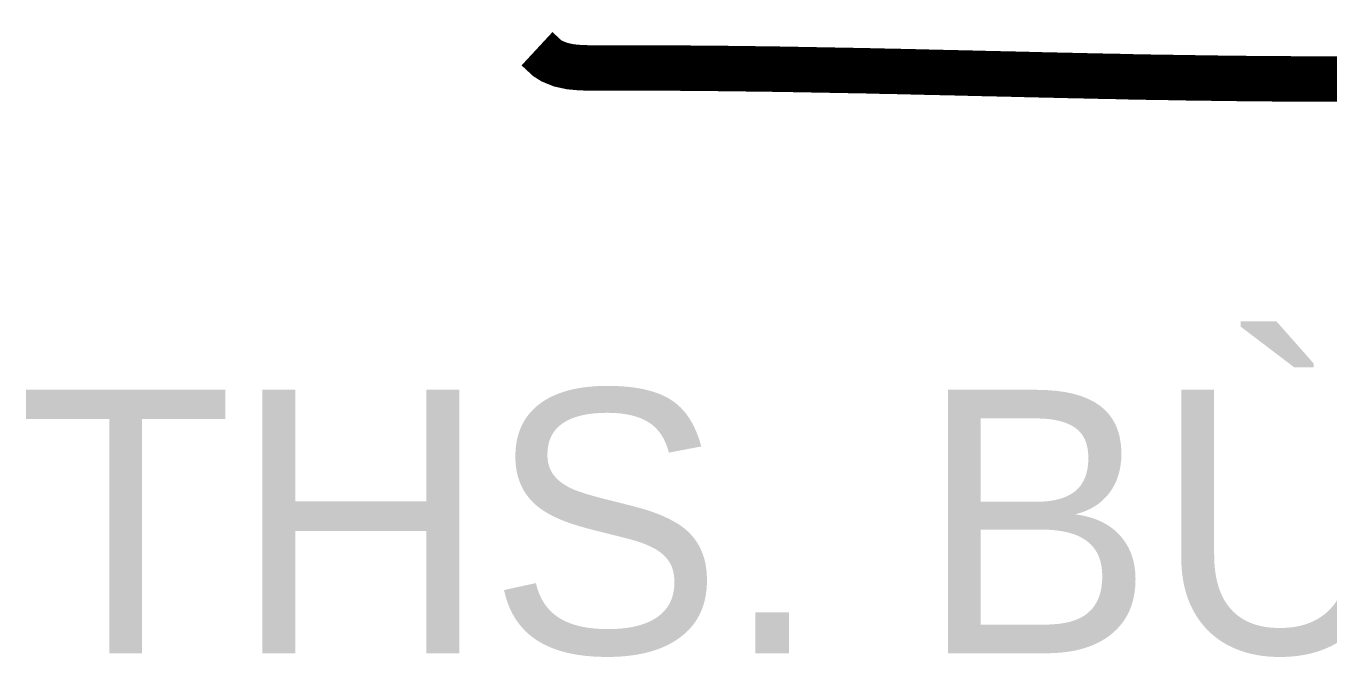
# Model space of a CAD drawing. Header units: millimetres. Extents: x 142758 to 365363, y -504867 to -449406.
# Drawn here: x 242248.9 to 242683.9, y -471404.4 to -471193.7 of the extents above; entities that cross this region are included whole.
import ezdxf
from ezdxf.enums import TextEntityAlignment as Align

# ---------------------------------------------------------------- set-up
doc = ezdxf.new("R2010")
doc.units = ezdxf.units.MM
doc.header["$LTSCALE"] = 20
doc.header["$MEASUREMENT"] = 0
for name, color, linetype, lineweight in [('LC ISO', 153, 'Continuous', 13), ('LC Net thay', 7, 'Continuous', 25), ('LC Text1', 3, 'Continuous', 20)]:
    doc.layers.add(name, color=color, linetype=linetype, lineweight=lineweight)
doc.styles.add('Khungten', font='VHAVAN.TTF', dxfattribs={"width": 0.9, "height": 5000})
doc.styles.add('Title', font='VHBLACK.TTF', dxfattribs={"width": 0.8})
doc.styles.add('VNAVANTH', font='VHAVANB.TTF', dxfattribs={"width": 0.6})

# ---------------------------------------------------------------- blocks, each defined once
blk = doc.blocks.new('Mr. Giang')
at = {"layer": 'LC ISO', "const_width": 50}
blk.add_lwpolyline([(138, -163.8), (149, -174), (154.5, -177.5), (164.2, -181.4), (174.8, -183.7), (185.9, -184.7), (197.4, -185), (206.2, -185), (220.7, -185), (232.3, -185), (243.9, -185), (255.4, -185), (266.9, -185), (278.4, -185.1), (289.8, -185.1), (301.2, -185.2), (312.5, -185.3), (323.8, -185.4), (335.1, -185.5), (346.4, -185.6), (357.6, -185.7), (368.8, -185.9), (380, -186), (391.1, -186.2), (402.2, -186.3), (413.3, -186.5), (424.4, -186.7), (435.4, -186.9), (446.4, -187.1), (457.4, -187.3), (468.4, -187.5), (479.3, -187.7), (490.2, -187.9), (501.1, -188.1), (512, -188.4), (522.8, -188.6), (533.6, -188.8), (544.5, -189.1), (555.2, -189.3), (566, -189.6), (576.8, -189.8), (587.5, -190.1), (598.2, -190.3), (608.9, -190.6), (619.6, -190.8), (630.3, -191.1), (641, -191.3), (651.6, -191.6), (662.3, -191.8), (672.9, -192.1), (683.5, -192.3), (694.1, -192.6), (704.7, -192.8), (715.3, -193.1), (725.9, -193.3), (736.5, -193.5), (747, -193.8), (757.6, -194), (768.2, -194.2), (778.7, -194.4), (789.2, -194.7), (799.8, -194.9), (810.3, -195.1), (820.9, -195.3), (831.4, -195.4), (841.9, -195.6), (852.5, -195.8), (863, -195.9), (873.5, -196.1), (884, -196.2), (894.6, -196.4), (905.1, -196.5), (915.7, -196.6), (926.2, -196.7), (936.8, -196.8), (947.3, -196.9), (957.9, -196.9), (968.4, -197), (979, -197), (989.6, -197.1), (998.4, -197.1), (1010.8, -197.1), (1021.4, -197.1), (1032, -197), (1042.6, -197)], dxfattribs=at)
blk = doc.blocks.new('Nha o can bo nhan vien Trung doan')
at = {"layer": 'LC ISO', "xscale": 0.5517597090018896, "yscale": 0.5517597090018896, "zscale": 0.5517597090018896}
blk.add_blockref('Mr. Giang', (37411.43, -913.19), dxfattribs=at)
at = {"color": 7, "style": 'VNAVANTH'}
blk.add_text('ths. bïi tr\xadêng giang', height=160, dxfattribs=at).set_placement((38514.72, -1370.73), align=Align.CENTER)
at = {"color": 7, "style": 'Khungten', "width": 0.8}
for tag, p in [('REVISION', (39498.75, -10746.3)), ('NGAYHT', (39546.07, -11609.37))]:
    blk.add_attdef(tag, text='', height=200, dxfattribs=at).set_placement(p, align=Align.CENTER)
at = {"layer": 'LC Text1', "style": 'Title', "width": 1.485915}
for tag, p, p2 in [('TENBANVE1', (36912.66, -8885.76), (40339.14, -8885.76)), ('TENBANVE2', (36912.66, -9562.47), (40339.14, -9562.47))]:
    blk.add_attdef(tag, text='', height=250, dxfattribs=at).set_placement(p, p2, align=Align.FIT)
at = {"layer": 'LC Text1', "style": 'Title', "width": 0.7}
blk.add_attdef('SOBANVE', text='', height=250, dxfattribs=at).set_placement((39561.98, -13896.18), align=Align.CENTER)

msp = doc.modelspace()

# ---------------------------------------------------------------- block references
at = {"layer": 'LC Net thay', "xscale": 0.55, "yscale": 0.55, "zscale": 0.55}
msp.add_blockref('Nha o can bo nhan vien Trung doan', (221801.34, -470649.28), dxfattribs=at)

doc.saveas('drawing.dxf')
